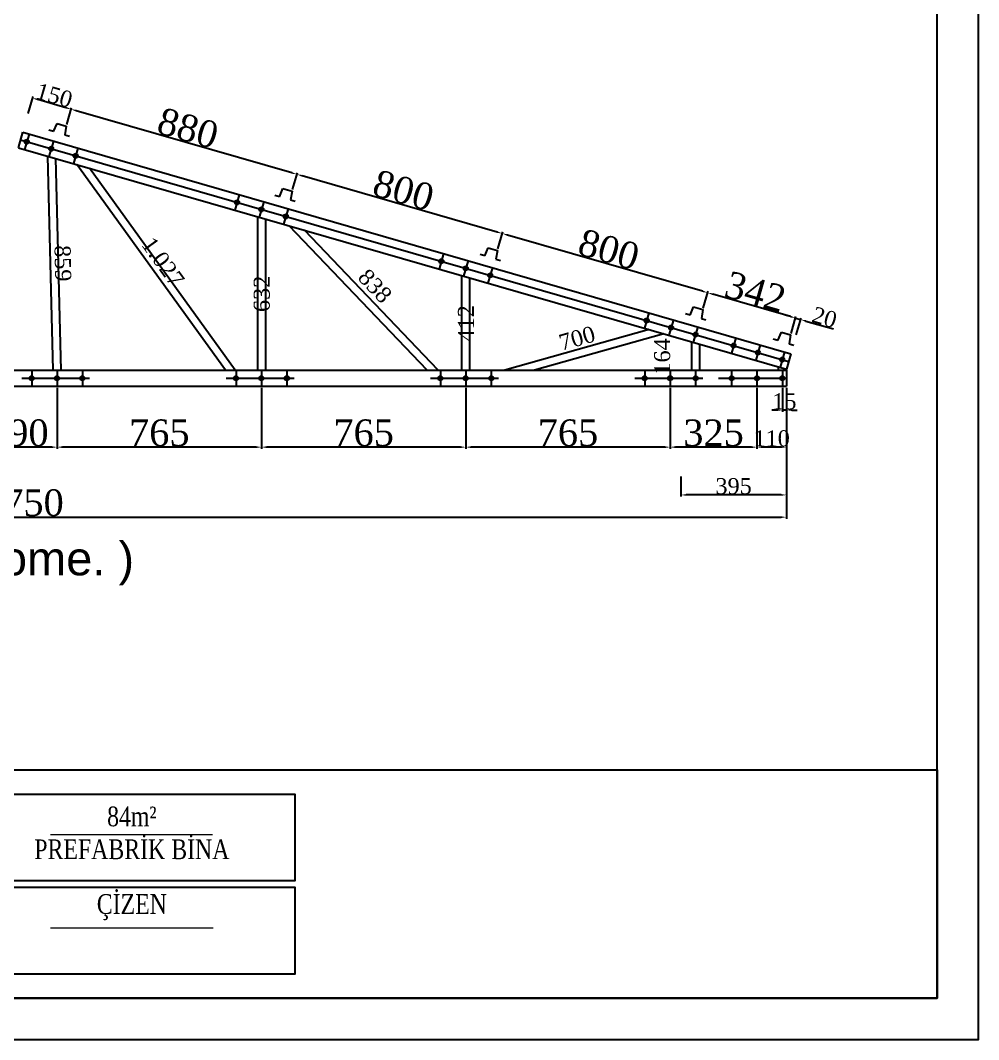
# Model space of a CAD drawing. Header units: millimetres. Extents: x 142629 to 168404, y -211947 to -204319.
# Drawn here: x 164817 to 168404, y -211947 to -208133 of the extents above; entities that cross this region are included whole.
import ezdxf

# ---------------------------------------------------------------- set-up
doc = ezdxf.new("R2010")
doc.units = ezdxf.units.MM
doc.layers.add('-YAZI', color=7, linetype='Continuous', lineweight=15)
for name, color, linetype in [('Block1', 255, 'Continuous'), ('KAPI-PEN', 3, 'Continuous'), ('ÖLÇÜLENDİRME', 121, 'Continuous')]:
    doc.layers.add(name, color=color, linetype=linetype)
doc.styles.add('133', font='times.ttf')
doc.styles.get("Standard").update_dxf_attribs({"font": 'arial.ttf'})
doc.dimstyles.new('MAKAS', dxfattribs={"dimscale": 20, "dimtxt": 1.3, "dimasz": 1, "dimexe": 0.3, "dimexo": 0.3, "dimgap": 0.1, "dimtad": 1, "dimrnd": 1, "dimzin": 12, "dimdsep": 46, "dimlunit": 6, "dimtxsty": '133', "dimcen": 0.8, "dimdle": 0.0005, "dimclrd": 4, "dimclre": 6, "dimclrt": 2, "dimazin": 3, "dimtfac": 1, "dimtmove": 0, "dimatfit": 2, "dimldrblk": 'DOTSMALL', "dimfxl": 1, "dimtolj": 1, "dimtzin": 0, "dimarcsym": 0})
doc.dimstyles.new('makas 1', dxfattribs={"dimscale": 20, "dimtxt": 3, "dimasz": 1.2, "dimexe": 0.3, "dimexo": 0.3, "dimgap": 0.1, "dimtad": 1, "dimrnd": 1, "dimzin": 12, "dimdsep": 46, "dimlunit": 6, "dimtxsty": '133', "dimblk": 'NONE', "dimcen": 0.8, "dimdle": 0.0005, "dimse1": 1, "dimse2": 1, "dimsd1": 1, "dimsd2": 1, "dimclrd": 105, "dimclre": 42, "dimclrt": 2, "dimazin": 3, "dimtfac": 1, "dimtmove": 0, "dimatfit": 2, "dimldrblk": 'NONE', "dimfxl": 1, "dimtolj": 1, "dimtzin": 0, "dimarcsym": 0})

# ---------------------------------------------------------------- blocks, each defined once
blk = doc.blocks.new('*D1850')
at = {"layer": 'Defpoints', "color": 0, "ltscale": 0.5, "transparency": 16777216}
for p in [(167669.3, -209502.1), (167684.3, -209502.1), (167669.3, -209591.1)]:
    blk.add_point(p, dxfattribs=at)
at = {"layer": 'ÖLÇÜLENDİRME', "color": 6, "lineweight": -2, "ltscale": 0.5, "transparency": 16777216}
for p, q in [((167669.3, -209508.1), (167669.3, -209597.1)), ((167684.3, -209508.1), (167684.3, -209597.1))]:
    blk.add_line(p, q, dxfattribs=at)
at = {"layer": 'ÖLÇÜLENDİRME', "color": 4, "lineweight": -2, "ltscale": 0.5, "transparency": 16777216}
for p, q in [((167649.3, -209591.1), (167629.3, -209591.1)), ((167684.3, -209591.1), (167669.3, -209591.1)), ((167704.3, -209591.1), (167724.3, -209591.1))]:
    blk.add_line(p, q, dxfattribs=at)
at = {"layer": 'ÖLÇÜLENDİRME', "color": 4, "ltscale": 0.5, "transparency": 16777216}
for points in [[(167649.3, -209587.8), (167649.3, -209594.4), (167669.3, -209591.1)], [(167704.3, -209587.8), (167704.3, -209594.4), (167684.3, -209591.1)]]:
    blk.add_solid(points, dxfattribs=at)
at = {"layer": 'ÖLÇÜLENDİRME', "color": 2, "ltscale": 0.5, "transparency": 16777216, "insert": (167676.8, -209558.6), "char_height": 60, "attachment_point": 5, "style": '133'}
blk.add_mtext('\\A1;15', dxfattribs=at)
blk = doc.blocks.new('_DotSmall')
at = {"color": 0, "linetype": 'ByBlock', "const_width": 0.5}
blk.add_lwpolyline([(-0.0625, 0, 1), (0.0625, 0, 1)], format="xyb", close=True, dxfattribs=at)
blk = doc.blocks.new('*D1851')
at = {"layer": 'Defpoints', "color": 0, "ltscale": 0.5, "transparency": 16777216}
for p in [(167574.3, -209502.1), (167684.3, -209502.1), (167574.3, -209729.8)]:
    blk.add_point(p, dxfattribs=at)
at = {"layer": 'ÖLÇÜLENDİRME', "color": 6, "lineweight": -2, "ltscale": 0.5, "transparency": 16777216}
for p, q in [((167574.3, -209508.1), (167574.3, -209735.8)), ((167684.3, -209508.1), (167684.3, -209735.8))]:
    blk.add_line(p, q, dxfattribs=at)
at = {"layer": 'ÖLÇÜLENDİRME', "color": 4, "lineweight": -2, "ltscale": 0.5, "transparency": 16777216}
blk.add_line((167664.3, -209729.8), (167594.3, -209729.8), dxfattribs=at)
at = {"layer": 'ÖLÇÜLENDİRME', "color": 4, "ltscale": 0.5, "transparency": 16777216}
for points in [[(167594.3, -209726.4), (167594.3, -209733.1), (167574.3, -209729.8)], [(167664.3, -209726.4), (167664.3, -209733.1), (167684.3, -209729.8)]]:
    blk.add_solid(points, dxfattribs=at)
at = {"layer": 'ÖLÇÜLENDİRME', "color": 2, "ltscale": 0.5, "transparency": 16777216, "insert": (167629.3, -209697.2), "char_height": 60, "attachment_point": 5, "style": '133'}
blk.add_mtext('\\A1;110', dxfattribs=at)
blk = doc.blocks.new('*D1852')
at = {"layer": 'Defpoints', "color": 0, "ltscale": 0.5, "transparency": 16777216}
for p in [(167249.3, -209502.1), (167574.3, -209502.1), (167249.3, -209729.8)]:
    blk.add_point(p, dxfattribs=at)
at = {"layer": 'ÖLÇÜLENDİRME', "color": 6, "lineweight": -2, "ltscale": 0.5, "transparency": 16777216}
for p, q in [((167249.3, -209508.1), (167249.3, -209735.8)), ((167574.3, -209508.1), (167574.3, -209735.8))]:
    blk.add_line(p, q, dxfattribs=at)
at = {"layer": 'ÖLÇÜLENDİRME', "color": 4, "lineweight": -2, "ltscale": 0.5, "transparency": 16777216}
blk.add_line((167554.3, -209729.8), (167269.3, -209729.8), dxfattribs=at)
at = {"layer": 'ÖLÇÜLENDİRME', "color": 4, "ltscale": 0.5, "transparency": 16777216}
for points in [[(167269.3, -209726.4), (167269.3, -209733.1), (167249.3, -209729.8)], [(167554.3, -209726.4), (167554.3, -209733.1), (167574.3, -209729.8)]]:
    blk.add_solid(points, dxfattribs=at)
at = {"layer": 'ÖLÇÜLENDİRME', "color": 2, "ltscale": 0.5, "transparency": 16777216, "insert": (167411.8, -209676.9), "char_height": 100, "attachment_point": 5, "style": '133'}
blk.add_mtext('\\A1;325', dxfattribs=at)
blk = doc.blocks.new('*D1853')
at = {"layer": 'Defpoints', "color": 0, "ltscale": 0.5, "transparency": 16777216}
for p in [(166484.3, -209502.1), (167249.3, -209502.1), (166484.3, -209729.8)]:
    blk.add_point(p, dxfattribs=at)
at = {"layer": 'ÖLÇÜLENDİRME', "color": 6, "lineweight": -2, "ltscale": 0.5, "transparency": 16777216}
for p, q in [((166484.3, -209508.1), (166484.3, -209735.8)), ((167249.3, -209508.1), (167249.3, -209735.8))]:
    blk.add_line(p, q, dxfattribs=at)
at = {"layer": 'ÖLÇÜLENDİRME', "color": 4, "lineweight": -2, "ltscale": 0.5, "transparency": 16777216}
blk.add_line((167229.3, -209729.8), (166504.3, -209729.8), dxfattribs=at)
at = {"layer": 'ÖLÇÜLENDİRME', "color": 4, "ltscale": 0.5, "transparency": 16777216}
for points in [[(166504.3, -209726.4), (166504.3, -209733.1), (166484.3, -209729.8)], [(167229.3, -209726.4), (167229.3, -209733.1), (167249.3, -209729.8)]]:
    blk.add_solid(points, dxfattribs=at)
at = {"layer": 'ÖLÇÜLENDİRME', "color": 2, "ltscale": 0.5, "transparency": 16777216, "insert": (166866.8, -209676.7), "char_height": 100, "attachment_point": 5, "style": '133'}
blk.add_mtext('\\A1;765', dxfattribs=at)
blk = doc.blocks.new('*D1854')
at = {"layer": 'Defpoints', "color": 0, "ltscale": 0.5, "transparency": 16777216}
for p in [(165719.3, -209502.1), (166484.3, -209502.1), (165719.3, -209729.8)]:
    blk.add_point(p, dxfattribs=at)
at = {"layer": 'ÖLÇÜLENDİRME', "color": 6, "lineweight": -2, "ltscale": 0.5, "transparency": 16777216}
for p, q in [((165719.3, -209508.1), (165719.3, -209735.8)), ((166484.3, -209508.1), (166484.3, -209735.8))]:
    blk.add_line(p, q, dxfattribs=at)
at = {"layer": 'ÖLÇÜLENDİRME', "color": 4, "lineweight": -2, "ltscale": 0.5, "transparency": 16777216}
blk.add_line((166464.3, -209729.8), (165739.3, -209729.8), dxfattribs=at)
at = {"layer": 'ÖLÇÜLENDİRME', "color": 4, "ltscale": 0.5, "transparency": 16777216}
for points in [[(165739.3, -209726.4), (165739.3, -209733.1), (165719.3, -209729.8)], [(166464.3, -209726.4), (166464.3, -209733.1), (166484.3, -209729.8)]]:
    blk.add_solid(points, dxfattribs=at)
at = {"layer": 'ÖLÇÜLENDİRME', "color": 2, "ltscale": 0.5, "transparency": 16777216, "insert": (166101.8, -209676.7), "char_height": 100, "attachment_point": 5, "style": '133'}
blk.add_mtext('\\A1;765', dxfattribs=at)
blk = doc.blocks.new('*D1855')
at = {"layer": 'Defpoints', "color": 0, "ltscale": 0.5, "transparency": 16777216}
for p in [(164954.3, -209502.1), (165719.3, -209502.1), (164954.3, -209729.8)]:
    blk.add_point(p, dxfattribs=at)
at = {"layer": 'ÖLÇÜLENDİRME', "color": 6, "lineweight": -2, "ltscale": 0.5, "transparency": 16777216}
for p, q in [((164954.3, -209508.1), (164954.3, -209735.8)), ((165719.3, -209508.1), (165719.3, -209735.8))]:
    blk.add_line(p, q, dxfattribs=at)
at = {"layer": 'ÖLÇÜLENDİRME', "color": 4, "lineweight": -2, "ltscale": 0.5, "transparency": 16777216}
blk.add_line((165699.3, -209729.8), (164974.3, -209729.8), dxfattribs=at)
at = {"layer": 'ÖLÇÜLENDİRME', "color": 4, "ltscale": 0.5, "transparency": 16777216}
for points in [[(164974.3, -209726.4), (164974.3, -209733.1), (164954.3, -209729.8)], [(165699.3, -209726.4), (165699.3, -209733.1), (165719.3, -209729.8)]]:
    blk.add_solid(points, dxfattribs=at)
at = {"layer": 'ÖLÇÜLENDİRME', "color": 2, "ltscale": 0.5, "transparency": 16777216, "insert": (165336.8, -209676.7), "char_height": 100, "attachment_point": 5, "style": '133'}
blk.add_mtext('\\A1;765', dxfattribs=at)
blk = doc.blocks.new('*D1849')
at = {"layer": 'Defpoints', "color": 0, "ltscale": 0.5, "transparency": 16777216}
for p in [(167289.3, -209834.2), (167684.3, -209834.2), (167289.3, -209908.6)]:
    blk.add_point(p, dxfattribs=at)
at = {"layer": 'ÖLÇÜLENDİRME', "color": 6, "lineweight": -2, "ltscale": 0.5, "transparency": 16777216}
for p, q in [((167289.3, -209840.2), (167289.3, -209914.6)), ((167684.3, -209840.2), (167684.3, -209914.6))]:
    blk.add_line(p, q, dxfattribs=at)
at = {"layer": 'ÖLÇÜLENDİRME', "color": 4, "lineweight": -2, "ltscale": 0.5, "transparency": 16777216}
blk.add_line((167664.3, -209908.6), (167309.3, -209908.6), dxfattribs=at)
at = {"layer": 'ÖLÇÜLENDİRME', "color": 4, "ltscale": 0.5, "transparency": 16777216}
for points in [[(167309.3, -209905.3), (167309.3, -209911.9), (167289.3, -209908.6)], [(167664.3, -209905.3), (167664.3, -209911.9), (167684.3, -209908.6)]]:
    blk.add_solid(points, dxfattribs=at)
at = {"layer": 'ÖLÇÜLENDİRME', "color": 2, "ltscale": 0.5, "transparency": 16777216, "insert": (167486.8, -209876), "char_height": 60, "attachment_point": 5, "style": '133'}
blk.add_mtext('\\A1;395', dxfattribs=at)
blk = doc.blocks.new('*D1844')
at = {"layer": 'Defpoints', "color": 0, "transparency": 16777216}
for p in [(167344.3, -209308.5), (167252.2, -209472.1), (167344.3, -209472.1)]:
    blk.add_point(p, dxfattribs=at)
at = {"layer": 'Block1', "color": 2, "transparency": 16777216, "insert": (167219.6, -209390.3), "char_height": 60, "attachment_point": 5, "rotation": 90, "style": '133'}
blk.add_mtext('\\A1;164', dxfattribs=at)
blk = doc.blocks.new('_None')
blk = doc.blocks.new('*D1845')
at = {"layer": 'Defpoints', "color": 0, "transparency": 16777216}
for p in [(167246.4, -209258.7), (167253, -209282.2), (166579.3, -209472.1)]:
    blk.add_point(p, dxfattribs=at)
at = {"layer": 'Block1', "color": 2, "transparency": 16777216, "insert": (166900.7, -209322.3), "char_height": 60, "attachment_point": 5, "rotation": 15.7469, "style": '133'}
blk.add_mtext('\\A1;700', dxfattribs=at)
blk = doc.blocks.new('*D1846')
at = {"layer": 'Defpoints', "color": 0, "transparency": 16777216}
for p in [(166484.3, -209060.6), (166516.8, -209060.6), (166484.3, -209472.1)]:
    blk.add_point(p, dxfattribs=at)
at = {"layer": 'Block1', "color": 2, "transparency": 16777216, "insert": (166484.8, -209266.4), "char_height": 60, "attachment_point": 5, "rotation": 90, "style": '133'}
blk.add_mtext('\\A1;412', dxfattribs=at)
blk = doc.blocks.new('*D1847')
at = {"layer": 'Defpoints', "color": 0, "transparency": 16777216}
for p in [(165831.5, -208846.5), (165810.6, -208866.5), (166389.3, -209472.1)]:
    blk.add_point(p, dxfattribs=at)
at = {"layer": 'Block1', "color": 2, "transparency": 16777216, "insert": (166144.4, -209126.8), "char_height": 60, "attachment_point": 5, "rotation": 313.6967, "style": '133'}
blk.add_mtext('\\A1;838', dxfattribs=at)
blk = doc.blocks.new('*D1848')
at = {"layer": 'Defpoints', "color": 0, "transparency": 16777216}
for p in [(165719.3, -208840.2), (165753.3, -208840.2), (165719.3, -209472.1)]:
    blk.add_point(p, dxfattribs=at)
at = {"layer": 'Block1', "color": 2, "transparency": 16777216, "insert": (165720.7, -209156.1), "char_height": 60, "attachment_point": 5, "rotation": 90, "style": '133'}
blk.add_mtext('\\A1;632', dxfattribs=at)
blk = doc.blocks.new('*D1842')
at = {"layer": 'Defpoints', "color": 0, "transparency": 16777216}
for p in [(165023.5, -208639.6), (165624.3, -209472.1), (165624.3, -209472.1)]:
    blk.add_point(p, dxfattribs=at)
at = {"layer": 'Block1', "color": 2, "transparency": 16777216, "insert": (165350.3, -209036.8), "char_height": 60, "attachment_point": 5, "rotation": 305.8182, "style": '133'}
blk.add_mtext('\\A1;1.027', dxfattribs=at)
blk = doc.blocks.new('*D1843')
at = {"layer": 'Defpoints', "color": 0, "transparency": 16777216}
for p in [(164932.2, -208613.3), (164954.3, -209472.1), (164954.3, -209472.1)]:
    blk.add_point(p, dxfattribs=at)
at = {"layer": 'Block1', "color": 2, "transparency": 16777216, "insert": (164975.8, -209041.9), "char_height": 60, "attachment_point": 5, "rotation": 271.4742, "style": '133'}
blk.add_mtext('\\A1;859', dxfattribs=at)
blk = doc.blocks.new('*D1856')
at = {"layer": 'Defpoints', "color": 0, "ltscale": 0.5, "transparency": 16777216}
for p in [(164664.3, -209502.1), (164954.3, -209502.1), (164664.3, -209729.8)]:
    blk.add_point(p, dxfattribs=at)
at = {"layer": 'ÖLÇÜLENDİRME', "color": 6, "lineweight": -2, "ltscale": 0.5, "transparency": 16777216}
for p, q in [((164664.3, -209508.1), (164664.3, -209735.8)), ((164954.3, -209508.1), (164954.3, -209735.8))]:
    blk.add_line(p, q, dxfattribs=at)
at = {"layer": 'ÖLÇÜLENDİRME', "color": 4, "lineweight": -2, "ltscale": 0.5, "transparency": 16777216}
blk.add_line((164934.3, -209729.8), (164684.3, -209729.8), dxfattribs=at)
at = {"layer": 'ÖLÇÜLENDİRME', "color": 4, "ltscale": 0.5, "transparency": 16777216}
for points in [[(164684.3, -209726.4), (164684.3, -209733.1), (164664.3, -209729.8)], [(164934.3, -209726.4), (164934.3, -209733.1), (164954.3, -209729.8)]]:
    blk.add_solid(points, dxfattribs=at)
at = {"layer": 'ÖLÇÜLENDİRME', "color": 2, "ltscale": 0.5, "transparency": 16777216, "insert": (164809.3, -209676.7), "char_height": 100, "attachment_point": 5, "style": '133'}
blk.add_mtext('\\A1;290', dxfattribs=at)
blk = doc.blocks.new('*D1857')
at = {"layer": 'Defpoints', "color": 0, "ltscale": 0.5, "transparency": 16777216}
for p in [(161934.3, -209502.1), (167684.3, -209502.1), (167684.3, -209991.7)]:
    blk.add_point(p, dxfattribs=at)
at = {"layer": 'ÖLÇÜLENDİRME', "color": 6, "lineweight": -2, "ltscale": 0.5, "transparency": 16777216}
for p, q in [((161934.3, -209508.1), (161934.3, -209997.7)), ((167684.3, -209508.1), (167684.3, -209997.7))]:
    blk.add_line(p, q, dxfattribs=at)
at = {"layer": 'ÖLÇÜLENDİRME', "color": 4, "lineweight": -2, "ltscale": 0.5, "transparency": 16777216}
blk.add_line((161954.3, -209991.7), (167664.3, -209991.7), dxfattribs=at)
at = {"layer": 'ÖLÇÜLENDİRME', "color": 4, "ltscale": 0.5, "transparency": 16777216}
for points in [[(161954.3, -209988.4), (161954.3, -209995.1), (161934.3, -209991.7)], [(167664.3, -209988.4), (167664.3, -209995.1), (167684.3, -209991.7)]]:
    blk.add_solid(points, dxfattribs=at)
at = {"layer": 'ÖLÇÜLENDİRME', "color": 2, "ltscale": 0.5, "transparency": 16777216, "insert": (164809.3, -209938.7), "char_height": 100, "attachment_point": 5, "style": '133'}
blk.add_mtext('\\A1;5.750', dxfattribs=at)
blk = doc.blocks.new('omega')
at = {"layer": 'Block1', "color": 1}
for p, q in [((32355.1, 6698), (32368.3, 6728.5)), ((32368.3, 6728.5), (32402.8, 6718.3)), ((32402.8, 6718.3), (32397.3, 6685.5)), ((32355.1, 6698), (32337.8, 6703.1)), ((32397.3, 6685.5), (32414.5, 6680.4))]:
    blk.add_line(p, q, dxfattribs=at)
blk = doc.blocks.new('*D1858')
at = {"layer": 'Defpoints', "color": 0, "ltscale": 0.5, "transparency": 16777216}
for p in [(164862.7, -208423.7), (164844.5, -208486.8), (164988.7, -208528.4)]:
    blk.add_point(p, dxfattribs=at)
at = {"layer": 'ÖLÇÜLENDİRME', "color": 6, "lineweight": -2, "ltscale": 0.5, "transparency": 16777216}
for p, q in [((164846.2, -208481.1), (164864.4, -208417.9)), ((164990.3, -208522.6), (165008.5, -208459.5))]:
    blk.add_line(p, q, dxfattribs=at)
at = {"layer": 'ÖLÇÜLENDİRME', "color": 4, "lineweight": -2, "ltscale": 0.5, "transparency": 16777216}
blk.add_line((164987.6, -208459.7), (164881.9, -208429.3), dxfattribs=at)
at = {"layer": 'ÖLÇÜLENDİRME', "color": 4, "ltscale": 0.5, "transparency": 16777216}
for points in [[(164882.9, -208426), (164881, -208432.5), (164862.7, -208423.7)], [(164988.6, -208456.5), (164986.7, -208462.9), (165006.8, -208465.2)]]:
    blk.add_solid(points, dxfattribs=at)
at = {"layer": 'ÖLÇÜLENDİRME', "color": 2, "ltscale": 0.5, "transparency": 16777216, "insert": (164943.8, -208413.2), "char_height": 60, "attachment_point": 5, "rotation": 343.9236, "style": '133'}
blk.add_mtext('\\A1;150', dxfattribs=at)
blk = doc.blocks.new('*D1859')
at = {"layer": 'Defpoints', "color": 0, "ltscale": 0.5, "transparency": 16777216}
for p in [(167389.4, -209151.9), (167371.2, -209215), (167700.3, -209309.8)]:
    blk.add_point(p, dxfattribs=at)
at = {"layer": 'ÖLÇÜLENDİRME', "color": 6, "lineweight": -2, "ltscale": 0.5, "transparency": 16777216}
for p, q in [((167372.9, -209209.2), (167391.1, -209146.1)), ((167702, -209304.1), (167720.2, -209241))]:
    blk.add_line(p, q, dxfattribs=at)
at = {"layer": 'ÖLÇÜLENDİRME', "color": 4, "lineweight": -2, "ltscale": 0.5, "transparency": 16777216}
blk.add_line((167699.3, -209241.2), (167408.6, -209157.4), dxfattribs=at)
at = {"layer": 'ÖLÇÜLENDİRME', "color": 4, "ltscale": 0.5, "transparency": 16777216}
for points in [[(167409.5, -209154.2), (167407.7, -209160.6), (167389.4, -209151.9)], [(167700.2, -209238), (167698.4, -209244.4), (167718.5, -209246.7)]]:
    blk.add_solid(points, dxfattribs=at)
at = {"layer": 'ÖLÇÜLENDİRME', "color": 2, "ltscale": 0.5, "transparency": 16777216, "insert": (167568.6, -209148.5), "char_height": 100, "attachment_point": 5, "rotation": 343.9236, "style": '133'}
blk.add_mtext('\\A1;342', dxfattribs=at)
blk = doc.blocks.new('*D1863')
at = {"layer": 'Defpoints', "color": 0, "ltscale": 0.5, "transparency": 16777216}
for p in [(167737.7, -209252.3), (167700.3, -209309.8), (167719.5, -209315.4)]:
    blk.add_point(p, dxfattribs=at)
at = {"layer": 'ÖLÇÜLENDİRME', "color": 4, "lineweight": -2, "ltscale": 0.5, "transparency": 16777216}
for p, q in [((167699.3, -209241.2), (167680.1, -209235.6)), ((167718.5, -209246.7), (167737.7, -209252.3)), ((167756.9, -209257.8), (167860.3, -209287.6))]:
    blk.add_line(p, q, dxfattribs=at)
at = {"layer": 'ÖLÇÜLENDİRME', "color": 6, "lineweight": -2, "ltscale": 0.5, "transparency": 16777216}
for p, q in [((167702, -209304.1), (167720.2, -209241)), ((167721.2, -209309.6), (167739.4, -209246.5))]:
    blk.add_line(p, q, dxfattribs=at)
at = {"layer": 'ÖLÇÜLENDİRME', "color": 4, "ltscale": 0.5, "transparency": 16777216}
for points in [[(167700.2, -209238), (167698.4, -209244.4), (167718.5, -209246.7)], [(167757.9, -209254.6), (167756, -209261), (167737.7, -209252.3)]]:
    blk.add_solid(points, dxfattribs=at)
at = {"layer": 'ÖLÇÜLENDİRME', "color": 2, "ltscale": 0.5, "transparency": 16777216, "insert": (167827.2, -209244.2), "char_height": 60, "attachment_point": 5, "rotation": 343.9236, "style": '133'}
blk.add_mtext('\\A1;20', dxfattribs=at)
blk = doc.blocks.new('*D1860')
at = {"layer": 'Defpoints', "color": 0, "ltscale": 0.5, "transparency": 16777216}
for p in [(166620.7, -208930.3), (166602.5, -208993.5), (167371.2, -209215)]:
    blk.add_point(p, dxfattribs=at)
at = {"layer": 'ÖLÇÜLENDİRME', "color": 6, "lineweight": -2, "ltscale": 0.5, "transparency": 16777216}
for p, q in [((166604.2, -208987.7), (166622.4, -208924.6)), ((167372.9, -209209.2), (167391.1, -209146.1))]:
    blk.add_line(p, q, dxfattribs=at)
at = {"layer": 'ÖLÇÜLENDİRME', "color": 4, "lineweight": -2, "ltscale": 0.5, "transparency": 16777216}
blk.add_line((167370.2, -209146.3), (166639.9, -208935.9), dxfattribs=at)
at = {"layer": 'ÖLÇÜLENDİRME', "color": 4, "ltscale": 0.5, "transparency": 16777216}
for points in [[(166640.8, -208932.7), (166639, -208939.1), (166620.7, -208930.3)], [(167371.1, -209143.1), (167369.3, -209149.5), (167389.4, -209151.9)]]:
    blk.add_solid(points, dxfattribs=at)
at = {"layer": 'ÖLÇÜLENDİRME', "color": 2, "ltscale": 0.5, "transparency": 16777216, "insert": (167019.7, -208990.3), "char_height": 100, "attachment_point": 5, "rotation": 343.9236, "style": '133'}
blk.add_mtext('\\A1;800', dxfattribs=at)
blk = doc.blocks.new('*D1861')
at = {"layer": 'Defpoints', "color": 0, "ltscale": 0.5, "transparency": 16777216}
for p in [(165852, -208708.8), (165833.8, -208771.9), (166602.5, -208993.5)]:
    blk.add_point(p, dxfattribs=at)
at = {"layer": 'ÖLÇÜLENDİRME', "color": 6, "lineweight": -2, "ltscale": 0.5, "transparency": 16777216}
for p, q in [((165835.4, -208766.2), (165853.6, -208703)), ((166604.2, -208987.7), (166622.4, -208924.6))]:
    blk.add_line(p, q, dxfattribs=at)
at = {"layer": 'ÖLÇÜLENDİRME', "color": 4, "lineweight": -2, "ltscale": 0.5, "transparency": 16777216}
blk.add_line((166601.5, -208924.8), (165871.2, -208714.3), dxfattribs=at)
at = {"layer": 'ÖLÇÜLENDİRME', "color": 4, "ltscale": 0.5, "transparency": 16777216}
for points in [[(165872.1, -208711.1), (165870.3, -208717.5), (165852, -208708.8)], [(166602.4, -208921.6), (166600.6, -208928), (166620.7, -208930.3)]]:
    blk.add_solid(points, dxfattribs=at)
at = {"layer": 'ÖLÇÜLENDİRME', "color": 2, "ltscale": 0.5, "transparency": 16777216, "insert": (166251, -208768.8), "char_height": 100, "attachment_point": 5, "rotation": 343.9236, "style": '133'}
blk.add_mtext('\\A1;800', dxfattribs=at)
blk = doc.blocks.new('*D1862')
at = {"layer": 'Defpoints', "color": 0, "ltscale": 0.5, "transparency": 16777216}
for p in [(165006.8, -208465.2), (164988.7, -208528.4), (165833.8, -208771.9)]:
    blk.add_point(p, dxfattribs=at)
at = {"layer": 'ÖLÇÜLENDİRME', "color": 6, "lineweight": -2, "ltscale": 0.5, "transparency": 16777216}
for p, q in [((164990.3, -208522.6), (165008.5, -208459.5)), ((165835.4, -208766.2), (165853.6, -208703))]:
    blk.add_line(p, q, dxfattribs=at)
at = {"layer": 'ÖLÇÜLENDİRME', "color": 4, "lineweight": -2, "ltscale": 0.5, "transparency": 16777216}
blk.add_line((165832.8, -208703.3), (165026.1, -208470.8), dxfattribs=at)
at = {"layer": 'ÖLÇÜLENDİRME', "color": 4, "ltscale": 0.5, "transparency": 16777216}
for points in [[(165027, -208467.6), (165025.1, -208474), (165006.8, -208465.2)], [(165833.7, -208700.1), (165831.8, -208706.5), (165852, -208708.8)]]:
    blk.add_solid(points, dxfattribs=at)
at = {"layer": 'ÖLÇÜLENDİRME', "color": 2, "ltscale": 0.5, "transparency": 16777216, "insert": (165444.1, -208536.2), "char_height": 100, "attachment_point": 5, "rotation": 343.9236, "style": '133'}
blk.add_mtext('\\A1;880', dxfattribs=at)

msp = doc.modelspace()

# ---------------------------------------------------------------- linework, layer by layer
at = {"layer": '-YAZI'}
for p, q in [((164929.306, -211179.246), (165536.222, -211179.246)), ((164929.306, -211527.983), (165538.944, -211527.983))]:
    msp.add_line(p, q, dxfattribs=at)
at = {"layer": 'Block1', "color": 1}
for p, q in [((164809.278, -208609.13), (164825.893, -208551.477)), ((164825.893, -208551.477), (167700.893, -209380.02)), ((164809.278, -208609.13), (167684.278, -209437.674)), ((164917.871, -208640.425), (164938.503, -209442.129)), ((164948.105, -208649.139), (164968.513, -209442.129)), ((165584.13, -209442.129), (165028.556, -208672.324)), ((165621.127, -209442.129), (165075.269, -208685.786)), ((165704.279, -208867.06), (165704.279, -209442.129)), ((165734.279, -208875.705), (165734.279, -209442.129)), ((166339.867, -209442.129), (165823.101, -208901.303)), ((166381.36, -209442.129), (165880.363, -208917.805)), ((166469.279, -209442.129), (166469.279, -209087.524)), ((166499.279, -209442.129), (166499.279, -209096.17)), ((167170.901, -209289.724), (166630.401, -209442.129)), ((167225.57, -209305.479), (166740.944, -209442.129)), ((167329.278, -209335.366), (167329.278, -209442.129)), ((167359.278, -209344.012), (167359.278, -209442.129)), ((167700.893, -209380.02), (167684.278, -209437.674)), ((167654.278, -209442.129), (167654.278, -209429.028)), ((161934.278, -209442.129), (167684.278, -209442.129)), ((167684.278, -209442.129), (167684.278, -209437.674)), ((167684.278, -209442.129), (167684.278, -209502.129)), ((161934.278, -209502.129), (167684.278, -209502.129))]:
    msp.add_line(p, q, dxfattribs=at)
at = {"layer": 'Block1', "color": 2}
for p, q in [((164817.586, -208580.303), (167692.586, -209408.847)), ((164849.201, -208558.194), (164832.586, -208615.847)), ((164940.486, -208584.501), (164923.871, -208642.155)), ((165031.771, -208610.808), (165015.156, -208668.462)), ((165636.302, -208785.027), (165619.687, -208842.681)), ((165727.587, -208811.335), (165710.972, -208868.988)), ((165818.872, -208837.642), (165802.257, -208895.296)), ((166401.302, -209005.492), (166384.686, -209063.145)), ((166492.586, -209031.799), (166475.971, -209089.453)), ((166583.871, -209058.106), (166567.256, -209115.76)), ((167170.016, -209227.027), (167153.401, -209284.68)), ((167261.301, -209253.334), (167244.686, -209310.987)), ((167352.586, -209279.641), (167335.971, -209337.295)), ((167495.016, -209320.688), (167478.401, -209378.342)), ((167586.301, -209346.996), (167569.686, -209404.649)), ((167677.586, -209373.303), (167660.971, -209430.956)), ((164859.28, -209442.129), (164859.28, -209502.129)), ((164954.28, -209442.129), (164954.28, -209502.129)), ((165049.28, -209442.129), (165049.28, -209502.129)), ((165624.279, -209442.129), (165624.279, -209502.129)), ((165719.279, -209442.129), (165719.279, -209502.129)), ((165814.279, -209442.129), (165814.279, -209502.129)), ((166389.279, -209442.129), (166389.279, -209502.129)), ((166484.279, -209442.129), (166484.279, -209502.129)), ((166579.279, -209442.129), (166579.279, -209502.129)), ((167154.278, -209442.129), (167154.278, -209502.129)), ((167249.278, -209442.129), (167249.278, -209502.129)), ((167344.278, -209442.129), (167344.278, -209502.129)), ((167479.278, -209442.129), (167479.278, -209502.129)), ((167574.278, -209442.129), (167574.278, -209502.129)), ((167669.278, -209442.129), (167669.278, -209502.129))]:
    msp.add_line(p, q, dxfattribs=at)
at = {"layer": 'Block1', "color": 1}
for centre, radius in [((164840.894, -208587.02), 8), ((164840.894, -208587.02), 4), ((164932.179, -208613.328), 8), ((164932.179, -208613.327), 4), ((165023.463, -208639.635), 8), ((165023.464, -208639.635), 4), ((165627.994, -208813.855), 8), ((165627.995, -208813.854), 4), ((165719.279, -208840.162), 8), ((165719.279, -208840.162), 4), ((165810.564, -208866.469), 8), ((165810.564, -208866.469), 4), ((166392.994, -209034.319), 8), ((166392.994, -209034.319), 4), ((166484.279, -209060.626), 8), ((166484.279, -209060.626), 4), ((166575.564, -209086.934), 8), ((166575.564, -209086.933), 4), ((167161.708, -209255.854), 8), ((167161.709, -209255.854), 4), ((167252.993, -209282.161), 8), ((167252.993, -209282.161), 4), ((167344.278, -209308.469), 8), ((167344.278, -209308.468), 4), ((167486.708, -209349.515), 8), ((167486.708, -209349.515), 4), ((167577.993, -209375.822), 8), ((167577.993, -209375.822), 4), ((167669.278, -209402.13), 8), ((167669.278, -209402.129), 4), ((164859.28, -209472.129), 8), ((164954.28, -209472.129), 8), ((165049.28, -209472.129), 8), ((165624.279, -209472.129), 8), ((165719.279, -209472.129), 8), ((165814.279, -209472.129), 8), ((166389.279, -209472.129), 8), ((166484.279, -209472.129), 8), ((166579.279, -209472.129), 8), ((167154.278, -209472.129), 8), ((167249.278, -209472.129), 8), ((167344.278, -209472.129), 8), ((167479.278, -209472.129), 8), ((167574.278, -209472.129), 8), ((167669.278, -209472.129), 8), ((164859.28, -209472.129), 4), ((164954.28, -209472.129), 4), ((165049.28, -209472.129), 4), ((165624.279, -209472.129), 4), ((165719.279, -209472.129), 4), ((165814.279, -209472.129), 4), ((166389.279, -209472.129), 4), ((166484.279, -209472.129), 4), ((166579.279, -209472.129), 4), ((167154.278, -209472.129), 4), ((167249.278, -209472.129), 4), ((167344.278, -209472.129), 4), ((167479.278, -209472.129), 4), ((167574.278, -209472.129), 4), ((167669.278, -209472.129), 4)]:
    msp.add_circle(centre, radius, dxfattribs=at)
at = {"layer": 'KAPI-PEN', "color": 175, "true_color": 0x4554a5}
for points in [[(157615.684, -211946.832), (168403.997, -211946.832), (168403.997, -204318.732), (157615.684, -204318.732)], [(157771.135, -211791.381), (168248.546, -211791.381), (168248.546, -204474.183), (157771.135, -204474.183)], [(163184.809, -210937.454), (168248.546, -210937.454), (168248.546, -211791.381), (163184.809, -211791.381)], [(164623.866, -211028.229), (165844.384, -211028.229), (165844.384, -211352.58), (164623.866, -211352.58)], [(164623.866, -211376.965), (165844.384, -211376.965), (165844.384, -211701.317), (164623.866, -211701.317)]]:
    msp.add_lwpolyline(points, close=True, dxfattribs=at)
at = {"layer": 'ÖLÇÜLENDİRME', "color": 2, "ltscale": 0.5}
for p, q in [((164822.409, -209472.129), (165076.194, -209472.129)), ((165587.408, -209472.129), (165841.193, -209472.129)), ((166352.408, -209472.129), (166606.193, -209472.129)), ((167117.407, -209472.129), (167371.192, -209472.129)), ((167430.494, -209472.129), (167684.278, -209472.129))]:
    msp.add_line(p, q, dxfattribs=at)

# ---------------------------------------------------------------- block references
at = {"layer": 'Block1', "color": 1, "rotation": 0.5866211385630021}
for p in [(132656.289, -215578.025), (133501.418, -215821.582), (134270.133, -216043.117), (135038.847, -216264.652), (135367.937, -216359.492)]:
    msp.add_blockref('omega', p, dxfattribs=at)

# ---------------------------------------------------------------- texts
at = {"layer": '-YAZI', "char_height": 73.78909, "attachment_point": 1, "style": '133'}
for s, gutter_width, heights, insert in [('\\pxqc;{\\W0.8;84m² \\PPREFABRİK BİNA}', 390.797, [277.854], (164623.866, -211074.726)), ('\\pxqc;{\\W0.8;ÇİZEN}', 1.779, [27.884], (164623.866, -211402.545))]:
    msp.add_mtext_dynamic_manual_height_columns(s, width=1220.51723, gutter_width=gutter_width, heights=heights, dxfattribs=dict(at, insert=insert))
at = {"layer": 'ÖLÇÜLENDİRME', "color": 0, "insert": (162039.582, -210083.409), "char_height": 126, "width": 8033.91833, "attachment_point": 1}
msp.add_mtext("Cumba Baş Makas 1 Ad. ( 100'lük ome. )", dxfattribs=at)

# ---------------------------------------------------------------- dimensions: what is measured, and where the dimension line sits
at = {"layer": 'Block1', "color": 1}
for p1, p2, distance, picture, middle in [((164932.178, -208613.328), (164954.28, -209472.129), 0, '*D1843', (164975.824, -209041.89)), ((165023.463, -208639.635), (165624.279, -209472.129), 0, '*D1842', (165350.31, -209036.801)), ((165719.279, -209472.129), (165719.279, -208840.162), -33.98, '*D1848', (165720.74, -209156.145)), ((166389.279, -209472.129), (165810.564, -208866.469), -28.966, '*D1847', (166144.376, -209126.822)), ((166484.279, -209472.129), (166484.279, -209060.626), -32.527, '*D1846', (166484.806, -209266.378)), ((166579.2788, -209472.1293), (167252.9934, -209282.161), 24.3812, '*D1845', (166900.6705, -209322.2971)), ((167344.278, -209308.468), (167344.278, -209472.129), -92.118, '*D1844', (167219.641, -209390.299))]:
    dim = msp.add_aligned_dim(p1=p1, p2=p2, distance=distance, dimstyle='makas 1', dxfattribs=at)
    dim.commit()
    dim.dimension.update_dxf_attribs({"geometry": picture, "text_midpoint": middle})
at = {"layer": 'ÖLÇÜLENDİRME', "color": 1, "ltscale": 0.5}
for base, p1, p2, angle, override, picture, middle in [((164862.714, -208423.712), (164988.656, -208528.375), (164844.522, -208486.838), 343.923602, {"dimtxt": 3}, '*D1858', (164943.786, -208413.233)), ((164664.277, -209729.75), (164954.28, -209502.129), (164664.277, -209502.129), 180, {"dimtxt": 5, "dimdle": 1}, '*D1856', (164809.278, -209676.741)), ((164954.28, -209729.75), (165719.279, -209502.129), (164954.28, -209502.129), 180, {"dimtxt": 5, "dimdle": 1}, '*D1855', (165336.78, -209676.741)), ((165719.279, -209729.75), (166484.279, -209502.129), (165719.279, -209502.129), 180, {"dimtxt": 5, "dimdle": 1}, '*D1854', (166101.779, -209676.741)), ((166484.279, -209729.75), (167249.278, -209502.129), (166484.279, -209502.129), 180, {"dimtxt": 5, "dimdle": 1}, '*D1853', (166866.779, -209676.741)), ((167249.278, -209729.75), (167574.278, -209502.129), (167249.278, -209502.129), 180, {"dimtxt": 5, "dimdle": 1}, '*D1852', (167411.778, -209676.885)), ((167289.278, -209908.587), (167684.278, -209834.155), (167289.278, -209834.155), 180, {"dimtxt": 3}, '*D1849', (167486.778, -209875.982))]:
    dim = msp.add_linear_dim(base=base, p1=p1, p2=p2, angle=angle, dimstyle='MAKAS', override=override, dxfattribs=at)
    dim.commit()
    dim.dimension.update_dxf_attribs({"geometry": picture, "text_midpoint": middle})
for p1, p2, distance, override, picture, middle in [((165833.785, -208771.932), (164988.656, -208528.375), -65.695, {"dimtxt": 5, "dimdle": 1}, '*D1862', (165444.052, -208536.23)), ((166602.499, -208993.467), (165833.785, -208771.932), -65.695, {"dimtxt": 5, "dimdle": 1}, '*D1861', (166250.974, -208768.776)), ((167371.214, -209215.002), (166602.499, -208993.467), -65.695, {"dimtxt": 5, "dimdle": 1}, '*D1860', (167019.688, -208990.311)), ((167700.304, -209309.842), (167371.214, -209215.002), -65.695, {"dimtxt": 5, "dimdle": 1}, '*D1859', (167568.591, -209148.499)), ((167700.304, -209309.842), (167719.522, -209315.381), 65.695, {"dimtxt": 3}, '*D1863', (167827.21, -209244.204)), ((161934.278, -209502.129), (167684.278, -209502.129), -489.61, {"dimtxt": 5, "dimdle": 1}, '*D1857', (164809.278, -209938.73))]:
    dim = msp.add_aligned_dim(p1=p1, p2=p2, distance=distance, dimstyle='MAKAS', override=override, dxfattribs=at)
    dim.commit()
    dim.dimension.update_dxf_attribs({"geometry": picture, "text_midpoint": middle})
for base, p2, picture, middle in [((167574.278, -209729.75), (167574.278, -209502.129), '*D1851', (167629.278, -209729.75)), ((167669.278, -209591.107), (167669.278, -209502.129), '*D1850', (167676.778, -209591.107))]:
    dim = msp.add_linear_dim(base=base, p1=(167684.278, -209502.129), p2=p2, angle=180, dimstyle='MAKAS', override={"dimtxt": 3}, dxfattribs=at)
    dim.commit()
    dim.dimension.update_dxf_attribs({"geometry": picture, "text_midpoint": middle, "dimtype": 160})

doc.saveas('drawing.dxf')
